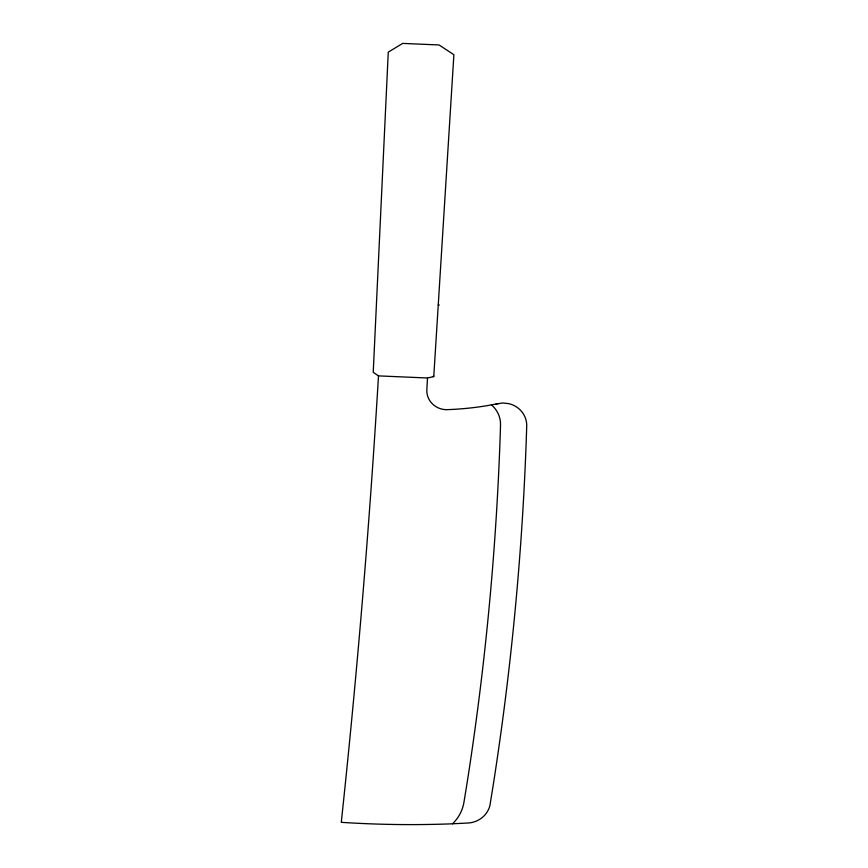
<?xml version="1.0" encoding="UTF-8"?>
<svg xmlns="http://www.w3.org/2000/svg" width="868" height="868" viewBox="0 0 868 868"><rect width="100%" height="100%" fill="white"/><g stroke="black" fill="none" stroke-linecap="round" stroke-linejoin="round"><path stroke-width="1.3" d="M427.512 377.992L378.491 375.887L373.229 372.329L388.267 52.134L402.687 43.4L439.067 44.962L453.888 54.717L433.772 376.56L427.512 377.992L426.828 389.775A20.181 19.204 -4.3 0 0 446.087 409.685A296.975 282.599 -4.3 0 0 487.274 405.638L498.373 403.577M378.491 375.887C369.562 524.966 357.149 673.828 341.276 822.332A1017.817 968.547 -4.3 0 0 450.763 823.862L466.941 823.07A23.848 22.698 -4.3 0 0 489.834 805.916L492.981 786.636A3204.938 3049.794 -4.3 0 0 526.54 431.808L526.724 425.342A23.848 22.698 -4.3 0 0 508.876 403.653L502.702 402.969L495.997 404.043M433.089 376.723L433.805 376.115M438.242 305.004L439.316 305.048M491.462 404.9A27.385 26.062 -4.3 0 1 500.521 424.886L500.348 431.201A3178.724 3024.85 -4.3 0 1 467.06 783.131L463.946 802.271A40.807 38.832 -4.3 0 1 452.553 823.786"/></g></svg>
